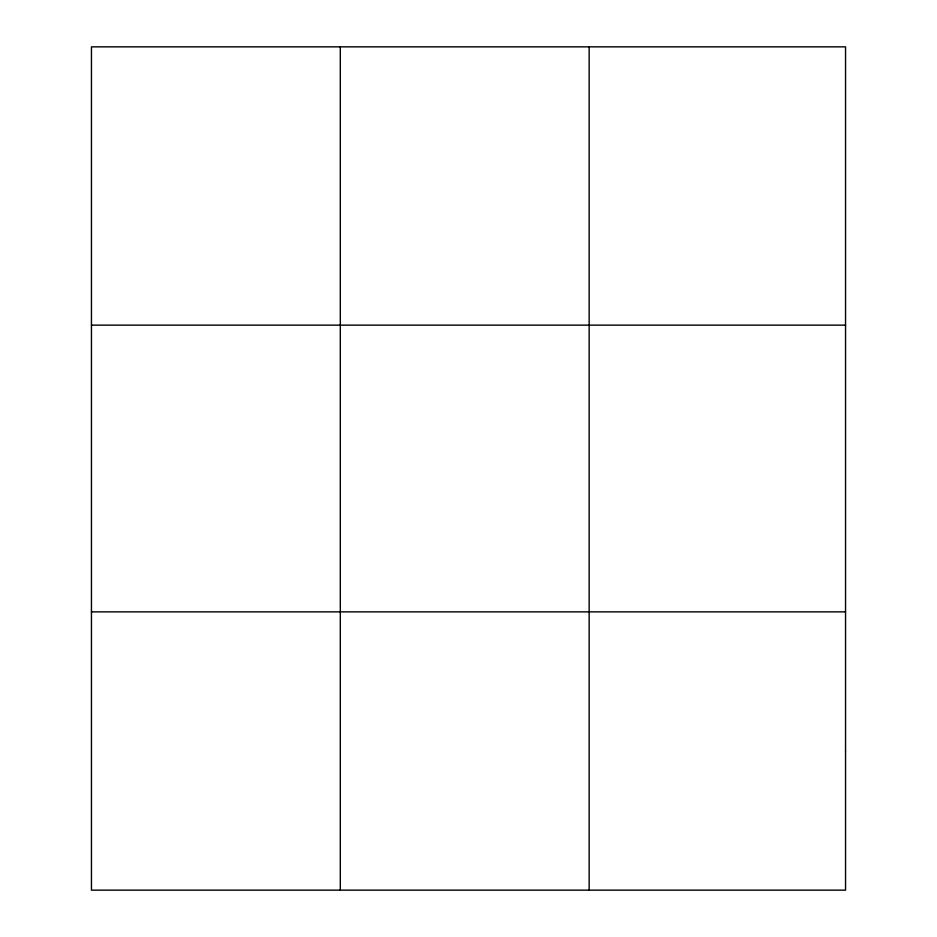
<?xml version="1.0" encoding="UTF-8"?>
<svg xmlns="http://www.w3.org/2000/svg" width="937" height="937" viewBox="0 0 937 937"><rect width="100%" height="100%" fill="white"/><g stroke="black" fill="none" stroke-linecap="round" stroke-linejoin="round"><path stroke-width="1.41" d="M340.307 46.85L340.307 890.15M589.15 46.85L589.15 890.15M91.451 325.139L845.549 325.139M91.451 611.861L845.549 611.861M845.549 751.005L845.549 890.15L91.451 890.15L91.451 46.85L845.549 46.85L845.549 751.005"/></g></svg>
